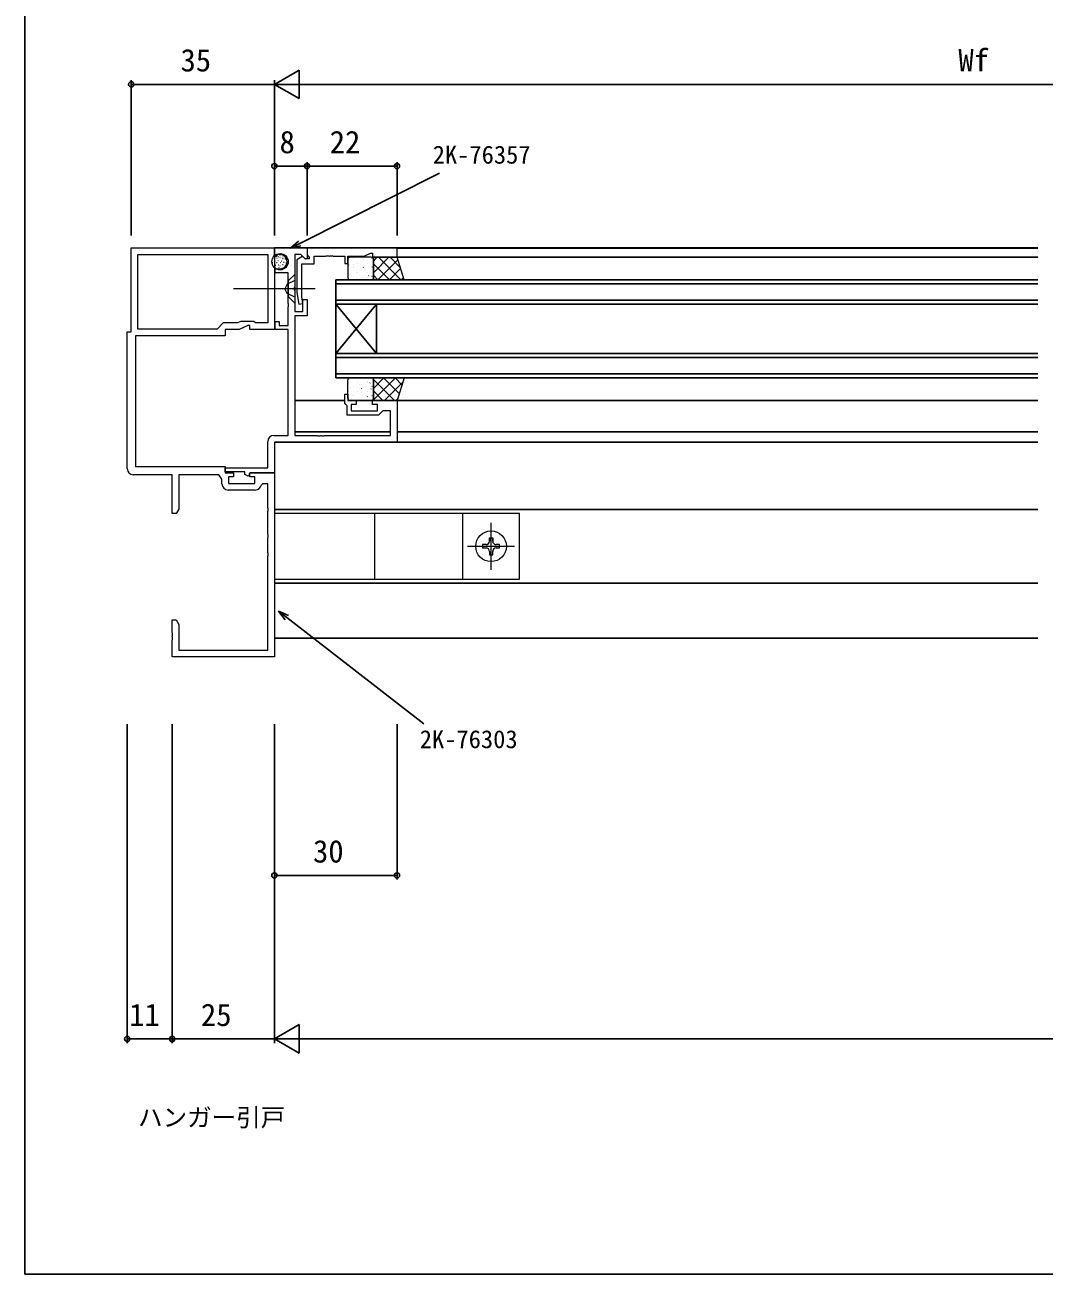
# Model space of a CAD drawing. Units: millimetres, scale not verified. Extents: x -437 to 438, y -681 to 678.
# Drawn here: x -436.7 to -187.5, y -681 to -375.5 of the extents above; entities that cross this region are included whole.
import ezdxf
from ezdxf.enums import TextEntityAlignment as Align

# ---------------------------------------------------------------- set-up
doc = ezdxf.new("R2010")
doc.units = ezdxf.units.MM
doc.header["$LTSCALE"] = 4
for name, color, linetype in [('0-1_USER1', 3, 'Continuous'), ('0-3_YKK_12', 2, 'Continuous'), ('0-6_YKK_D', 6, 'Continuous'), ('0-7_YKK_ZWAK', 7, 'Continuous')]:
    doc.layers.add(name, color=color, linetype=linetype)
doc.layers.add('0-2_YKK_11', color=7, linetype='Continuous', lineweight=18)
doc.layers.add('0-4_YKK_13', color=4, linetype='Continuous', lineweight=18)
doc.styles.add('ＭＳ ゴシック', font='')
doc.styles.get('ＭＳ ゴシック').set_extended_font_data('MS Gothic')

msp = doc.modelspace()

# ---------------------------------------------------------------- linework, layer by layer
at = {"layer": '0-2_YKK_11'}
msp.add_line((-380.37, -489.231), (-387.03, -489.231), dxfattribs=at)
for points in [[(-411.7, -484.001), (-411.7, -450.501), (-410.7, -450.501), (-410.7, -430.001), (-375.7, -430.001), (-375.7, -450.001), (-381.7, -450.001), (-381.7, -449.001), (-382.2, -449.001), (-384.345, -450.001), (-387.7, -450.001), (-387.7, -451.501), (-409.7, -451.501), (-409.7, -483.501), (-387.7, -483.501), (-387.7, -485.001), (-385.7, -485.001), (-385.7, -486.001), (-386.9, -486.001), (-386.9, -487.601), (-380.5, -487.601), (-380.5, -486.001), (-381.7, -486.001), (-381.7, -485.001), (-375.7, -485.001)], [(-374.307, -431.631), (-374.924, -431.631), (-375.46, -432.167), (-375.707, -432.065), (-375.707, -430.001), (-367.707, -430.001), (-367.707, -432.602), (-368.077, -432.755), (-369.201, -431.631), (-370.707, -431.631), (-370.707, -439.543), (-370.827, -439.727), (-370.827, -440.276), (-370.707, -440.46), (-370.707, -445.601), (-368.707, -445.601), (-368.707, -442.601), (-367.707, -442.601), (-367.707, -446.601), (-370.707, -446.601), (-370.707, -475.871), (-365.265, -475.871), (-365.082, -475.991), (-364.532, -475.991), (-364.348, -475.871), (-364.265, -475.871), (-364.082, -475.991), (-363.532, -475.991), (-363.348, -475.871), (-347.337, -475.871), (-347.337, -469.901), (-349.207, -469.901), (-349.507, -470.201), (-350.207, -470.901), (-357.907, -470.901), (-357.907, -468.601), (-358.207, -468.301), (-358.507, -468.001), (-358.507, -465.801), (-357.707, -465.801)], [(-375.837, -475.871), (-372.337, -475.871), (-372.337, -450.001), (-375.507, -450.001), (-375.507, -448.001), (-374.507, -448.001), (-374.507, -449.001), (-372.337, -449.001), (-372.337, -444.475), (-372.217, -444.291), (-372.217, -443.742), (-372.337, -443.558), (-372.337, -436.131), (-375.507, -436.131), (-375.507, -435.131), (-374.307, -435.131)], [(-357.707, -465.801), (-357.707, -467.301), (-355.707, -467.301), (-355.707, -468.301), (-356.907, -468.301), (-356.907, -469.901), (-350.507, -469.901), (-350.507, -468.301), (-351.707, -468.301), (-351.707, -467.301), (-345.707, -467.301), (-345.707, -477.501)], [(-345.707, -477.501), (-375.707, -477.501), (-375.707, -485.001), (-381.607, -485.001), (-381.907, -485.301), (-381.907, -485.711), (-382.092, -485.829), (-382.907, -485.449), (-382.907, -484.801), (-387.707, -484.801), (-387.707, -483.801), (-377.337, -483.801), (-377.337, -477.371)], [(-388.53, -487.731), (-388.53, -486.601), (-389.3, -485.501), (-399.07, -485.501), (-399.07, -493.91), (-399.7, -495.001), (-400.7, -495.001), (-400.7, -485.501), (-410.2, -485.501)], [(-375.7, -485.001), (-375.7, -530.001), (-400.7, -530.001), (-400.7, -525.96), (-400.58, -525.776), (-400.58, -525.227), (-400.7, -525.043), (-400.7, -524.96), (-400.58, -524.776), (-400.58, -524.227), (-400.7, -524.043), (-400.7, -521.001), (-399.7, -521.001), (-399.07, -522.093), (-399.07, -528.371), (-377.33, -528.371), (-377.33, -505.46), (-377.21, -505.276), (-377.21, -504.727), (-377.33, -504.543), (-377.33, -500.96), (-377.21, -500.776), (-377.21, -500.227), (-377.33, -500.043), (-377.33, -494.46), (-377.21, -494.276), (-377.21, -493.727), (-377.33, -493.543), (-377.33, -487.701), (-378.59, -487.701), (-378.887, -487.956)]]:
    msp.add_lwpolyline(points, dxfattribs=at)
for points in [[(-345.707, -430.101), (-367.707, -430.101), (-367.707, -431.731), (-367.407, -432.031), (-367.207, -432.231), (-367.207, -432.701), (-368.157, -432.701), (-368.657, -432.201), (-368.994, -432.201), (-370.207, -432.901), (-370.207, -440.91), (-369.699, -443.788), (-368.714, -443.615), (-369.007, -441.956), (-369.007, -433.901), (-366.007, -433.901), (-366.007, -432.031), (-363.215, -432.031), (-363.032, -431.911), (-362.482, -431.911), (-362.298, -432.031), (-362.215, -432.031), (-362.032, -431.911), (-361.482, -431.911), (-361.298, -432.031), (-358.507, -432.031), (-358.507, -433.801), (-357.707, -433.801), (-357.707, -432.031), (-353.772, -432.031), (-352.207, -431.301), (-351.707, -431.301), (-351.707, -432.301), (-345.707, -432.301)], [(-409.07, -431.631), (-377.33, -431.631), (-377.33, -448.371), (-380.33, -448.371), (-380.7, -448.001), (-383.912, -448.001), (-384.706, -448.371), (-388.2, -448.371), (-389.7, -449.871), (-409.07, -449.871)]]:
    msp.add_lwpolyline(points, close=True, dxfattribs=at)
for centre, radius, start, end in [((-374.307, -433.381), 1.75, 269.99999, 90.00001), ((-375.837, -477.371), 1.5, 90.00001, 179.99999), ((-410.2, -484.001), 1.5, 180.00001, 269.99999), ((-387.03, -487.731), 1.5, 180.00001, 269.99999), ((-380.37, -487.731), 1.5, 270, 351.37307)]:
    msp.add_arc(centre, radius, start, end, dxfattribs=at)
at = {"layer": '0-3_YKK_12'}
for p, q in [((-375.707, -430.001), (-188.955, -430.001)), ((-345.707, -430.101), (-188.955, -430.101)), ((-345.707, -432.301), (-188.955, -432.301)), ((-360.707, -437.801), (-188.955, -437.801)), ((-360.707, -443.801), (-360.707, -437.801)), ((-188.955, -438.801), (-360.707, -438.801)), ((-360.707, -442.801), (-188.955, -442.801)), ((-360.707, -443.801), (-360.707, -455.801)), ((-360.707, -443.801), (-350.707, -455.801)), ((-360.707, -455.801), (-350.707, -443.801)), ((-188.955, -443.801), (-360.707, -443.801)), ((-350.707, -443.801), (-350.707, -455.801)), ((-360.707, -455.801), (-188.955, -455.801)), ((-360.707, -461.801), (-360.707, -455.801)), ((-188.955, -456.801), (-360.707, -456.801)), ((-360.707, -460.801), (-188.955, -460.801)), ((-188.955, -461.801), (-360.707, -461.801)), ((-370.707, -467.301), (-358.507, -467.301)), ((-356.007, -467.301), (-188.955, -467.301)), ((-370.707, -475.001), (-347.337, -475.001)), ((-188.955, -475.001), (-345.707, -475.001)), ((-188.955, -477.501), (-375.707, -477.501)), ((-375.707, -494.001), (-188.955, -494.001)), ((-375.707, -512.001), (-188.955, -512.001)), ((-188.955, -525.501), (-375.707, -525.501))]:
    msp.add_line(p, q, dxfattribs=at)
at = {"layer": '0-4_YKK_13'}
for p, q in [((-376.151, -433.588), (-376.051, -433.588)), ((-375.854, -432.603), (-375.754, -432.603)), ((-375.145, -433.588), (-375.045, -433.588)), ((-375.095, -432.533), (-374.995, -432.533)), ((-374.894, -433.086), (-374.794, -433.086)), ((-374.83, -432.099), (-374.73, -432.099)), ((-374.83, -432.099), (-374.73, -432.099)), ((-374.391, -432.382), (-374.291, -432.382)), ((-374.361, -431.839), (-374.261, -431.839)), ((-374.274, -431.526), (-374.174, -431.526)), ((-374.241, -433.588), (-374.141, -433.588)), ((-374.04, -433.237), (-373.94, -433.237)), ((-373.688, -432.634), (-373.588, -432.634)), ((-373.632, -432.169), (-373.532, -432.169)), ((-373.436, -433.488), (-373.336, -433.488)), ((-373.111, -432.672), (-373.011, -432.672)), ((-372.902, -433.679), (-372.802, -433.679)), ((-357.707, -432.801), (-357.707, -437.301)), ((-357.558, -433.728), (-357.595, -433.728)), ((-351.991, -432.301), (-357.207, -432.301)), ((-356.347, -432.516), (-356.384, -432.516)), ((-355.278, -433.728), (-355.315, -433.728)), ((-354.067, -432.516), (-354.104, -432.516)), ((-353.968, -433.211), (-353.975, -433.213)), ((-352.998, -433.728), (-353.035, -433.728)), ((-351.922, -433.4), (-351.984, -433.441)), ((-351.911, -432.482), (-351.918, -432.485)), ((-351.787, -432.516), (-351.824, -432.516)), ((-347.707, -432.301), (-351.491, -436.085)), ((-350.536, -432.301), (-351.491, -433.257)), ((-351.491, -437.301), (-351.491, -432.801)), ((-345.508, -432.931), (-350.379, -437.801)), ((-350.242, -432.301), (-344.742, -437.801)), ((-347.413, -432.301), (-344.921, -434.793)), ((-375.472, -434.252), (-375.372, -434.252)), ((-374.693, -434.141), (-374.593, -434.141)), ((-374.639, -434.79), (-374.539, -434.79)), ((-374.391, -434.292), (-374.291, -434.292)), ((-373.719, -435.137), (-373.619, -435.137)), ((-373.688, -434.091), (-373.588, -434.091)), ((-372.746, -434.408), (-372.646, -434.408)), ((-370.707, -436.501), (-372.207, -438.001)), ((-357.541, -434.18), (-357.603, -434.222)), ((-357.558, -435.97), (-357.595, -435.97)), ((-356.347, -434.759), (-356.384, -434.759)), ((-356.308, -434.039), (-356.316, -434.042)), ((-355.577, -435.911), (-355.584, -435.913)), ((-355.278, -435.97), (-355.315, -435.97)), ((-354.067, -434.759), (-354.104, -434.759)), ((-353.939, -434.735), (-354.001, -434.776)), ((-353.519, -435.182), (-353.526, -435.185)), ((-352.998, -435.97), (-353.035, -435.97)), ((-352.585, -436.777), (-352.648, -436.818)), ((-351.787, -434.759), (-351.824, -434.759)), ((-351.491, -433.88), (-347.57, -437.801)), ((-351.491, -436.708), (-350.398, -437.801)), ((-344.83, -435.081), (-347.551, -437.801)), ((-357.207, -437.801), (-351.991, -437.801)), ((-356.347, -437.001), (-356.384, -437.001)), ((-354.067, -437.001), (-354.104, -437.001)), ((-353.035, -437.141), (-353.042, -437.144)), ((-351.787, -437.001), (-351.824, -437.001)), ((-344.153, -437.232), (-344.722, -437.801)), ((-365.707, -440.001), (-385.707, -440.001)), ((-357.707, -466.801), (-357.707, -462.301)), ((-357.558, -462.88), (-357.595, -462.88)), ((-357.207, -461.801), (-351.991, -461.801)), ((-357.012, -464.119), (-357.019, -464.121)), ((-356.347, -463.911), (-356.384, -463.911)), ((-355.278, -462.88), (-355.315, -462.88)), ((-354.955, -463.39), (-354.962, -463.393)), ((-354.29, -464.35), (-354.352, -464.392)), ((-354.067, -463.911), (-354.104, -463.911)), ((-352.998, -462.88), (-353.035, -462.88)), ((-352.862, -462.649), (-352.869, -462.651)), ((-352.273, -463.015), (-352.335, -463.057)), ((-351.787, -463.911), (-351.824, -463.911)), ((-346.095, -461.801), (-351.491, -467.198)), ((-348.923, -461.801), (-351.491, -464.37)), ((-351.491, -462.164), (-346.354, -467.301)), ((-351.491, -462.301), (-351.491, -466.801)), ((-349.026, -461.801), (-345.184, -465.643)), ((-344.298, -462.833), (-348.766, -467.301)), ((-346.197, -461.801), (-344.506, -463.493)), ((-357.558, -465.123), (-357.595, -465.123)), ((-351.991, -467.301), (-357.207, -467.301)), ((-356.563, -466.09), (-356.57, -466.093)), ((-356.347, -466.154), (-356.384, -466.154)), ((-355.278, -465.123), (-355.315, -465.123)), ((-354.47, -465.349), (-354.477, -465.352)), ((-354.067, -466.154), (-354.104, -466.154)), ((-353.738, -467.221), (-353.745, -467.223)), ((-352.998, -465.123), (-353.035, -465.123)), ((-352.936, -466.393), (-352.999, -466.434)), ((-352.13, -464.521), (-352.137, -464.523)), ((-351.787, -466.154), (-351.824, -466.154)), ((-351.681, -466.492), (-351.688, -466.495)), ((-351.491, -464.993), (-349.183, -467.301)), ((-345.6, -466.964), (-345.938, -467.301)), ((-351.207, -495.001), (-351.207, -511.001)), ((-329.707, -495.001), (-329.707, -511.001)), ((-322.707, -508.751), (-322.707, -497.251)), ((-323.117, -500.951), (-323.117, -501.771)), ((-322.297, -501.771), (-322.297, -500.951)), ((-328.457, -503.001), (-316.957, -503.001)), ((-321.477, -503.411), (-320.657, -503.411))]:
    msp.add_line(p, q, dxfattribs=at)
for points in [[(-345.707, -432.301), (-351.491, -432.301), (-351.491, -437.801), (-343.973, -437.801)], [(-345.707, -467.301), (-351.491, -467.301), (-351.491, -461.801), (-343.973, -461.801)], [(-375.707, -511.001), (-315.707, -511.001), (-315.707, -495.001), (-375.707, -495.001)]]:
    msp.add_lwpolyline(points, close=True, dxfattribs=at)
for points in [[(-370.707, -436.501), (-370.707, -443.501), (-372.207, -442.001), (-372.207, -438.001)], [(-370.707, -437.951), (-372.562, -438.856), (-373.171, -440.001)], [(-370.707, -442.051), (-372.562, -441.146), (-373.171, -440.001)], [(-323.117, -501.771), (-323.117, -500.951), (-322.297, -500.951), (-322.297, -501.771)], [(-323.937, -502.591), (-324.757, -502.591), (-324.757, -503.411), (-323.937, -503.411)], [(-320.657, -503.411), (-320.657, -502.591), (-321.477, -502.591)], [(-323.117, -504.231), (-323.117, -505.051), (-322.297, -505.051), (-322.297, -504.231)]]:
    msp.add_lwpolyline(points, dxfattribs=at)
for centre, radius in [((-374.307, -433.381), 2), ((-322.707, -503.001), 3.75)]:
    msp.add_circle(centre, radius, dxfattribs=at)
for centre, radius, start, end in [((-357.207, -432.801), 0.5, 90, 180), ((-351.991, -432.801), 0.5, 0, 90), ((-357.207, -437.301), 0.5, 180, 270), ((-351.991, -437.301), 0.5, 270, 0), ((-357.207, -462.301), 0.5, 90, 180), ((-351.991, -462.301), 0.5, 0, 90), ((-357.207, -466.801), 0.5, 180, 270), ((-351.991, -466.801), 0.5, 270, 0), ((-323.937, -501.771), 0.82, 270, 0), ((-323.937, -504.231), 0.82, 0, 90), ((-321.477, -501.771), 0.82, 180, 270), ((-321.477, -504.231), 0.82, 90, 180)]:
    msp.add_arc(centre, radius, start, end, dxfattribs=at)
at = {"layer": '0-6_YKK_D'}
for p, q in [((-375.707, -390.001), (-369.644, -386.501)), ((-369.644, -393.501), (-369.644, -386.501)), ((-410.707, -427.001), (-410.707, -389.001)), ((-375.707, -390.001), (-410.707, -390.001)), ((-375.707, -427.001), (-375.707, -389.001)), ((-375.707, -427.001), (-375.707, -389.001)), ((-375.707, -390.001), (-369.644, -393.501)), ((-375.707, -390.001), (-363.582, -390.001)), ((-368.707, -390.001), (-36.203, -390.001)), ((-375.707, -427.001), (-375.707, -409.001)), ((-367.707, -427.001), (-367.707, -409.001)), ((-367.707, -427.001), (-367.707, -409.001)), ((-345.707, -427.001), (-345.707, -409.001)), ((-375.707, -410.001), (-367.707, -410.001)), ((-367.707, -410.001), (-345.707, -410.001)), ((-411.7, -546.501), (-411.7, -624.501)), ((-400.707, -546.501), (-400.707, -624.501)), ((-400.7, -546.501), (-400.7, -624.501)), ((-375.707, -546.501), (-375.706, -624.501)), ((-375.707, -546.501), (-375.707, -624.501)), ((-375.707, -546.501), (-375.707, -584.501)), ((-345.707, -546.501), (-345.707, -584.501)), ((-375.707, -583.501), (-345.707, -583.501)), ((-375.707, -623.501), (-369.644, -620.001)), ((-369.644, -627.001), (-369.644, -620.001)), ((-400.7, -623.501), (-411.7, -623.501)), ((-375.707, -623.501), (-400.707, -623.501)), ((-375.707, -623.501), (-369.644, -627.001)), ((-375.707, -623.501), (-363.582, -623.501)), ((-368.707, -623.501), (370.293, -623.501))]:
    msp.add_line(p, q, dxfattribs=at)
for points in [[(-371.741, -430.058), (-369.507, -428.935), (-335.317, -411.747)], [(-369.206, -429.533), (-371.741, -430.058), (-369.808, -428.336)], [(-373.067, -520.993), (-374.663, -518.89), (-372.229, -519.913)], [(-374.663, -518.89), (-372.648, -520.453), (-339.135, -546.452)]]:
    msp.add_lwpolyline(points, dxfattribs=at)
for centre in [(-410.707, -390.001), (-375.707, -410.001), (-367.707, -410.001), (-367.707, -410.001), (-345.707, -410.001), (-375.707, -583.501), (-345.707, -583.501), (-411.7, -623.501), (-400.707, -623.501), (-400.7, -623.501)]:
    msp.add_circle(centre, 0.637, dxfattribs=at)
at = {"layer": '0-7_YKK_ZWAK'}
msp.add_line((-436.7, 644), (-436.7, -681), dxfattribs=at)
msp.add_lwpolyline([(-436.7, -681), (438.3, -681), (438.3, 644)], dxfattribs=at)

# ---------------------------------------------------------------- texts
at = {"layer": '0-1_USER1', "style": 'ＭＳ ゴシック'}
msp.add_text('ハンガー引戸', height=4.399, dxfattribs=at).set_placement((-409.044, -646.216), align=Align.BOTTOM_LEFT)
at = {"layer": '0-6_YKK_D', "style": 'ＭＳ ゴシック'}
for s, height, p in [('35', 5.499, (-398.661, -388.501)), ('Wf', 5.499, (-208.4, -388.501)), ('8', 5.499, (-374.434, -408.501)), ('22', 5.499, (-362.161, -408.501)), ('2K-76357', 4.399, (-336.973, -410.725)), ('2K-76303', 4.399, (-340.143, -553.696)), ('30', 5.499, (-366.246, -582.001)), ('11', 5.499, (-411.207, -622.001)), ('25', 5.499, (-393.661, -622.001))]:
    msp.add_text(s, height=height, dxfattribs=at).set_placement(p, align=Align.BOTTOM_LEFT)

doc.saveas('drawing.dxf')
